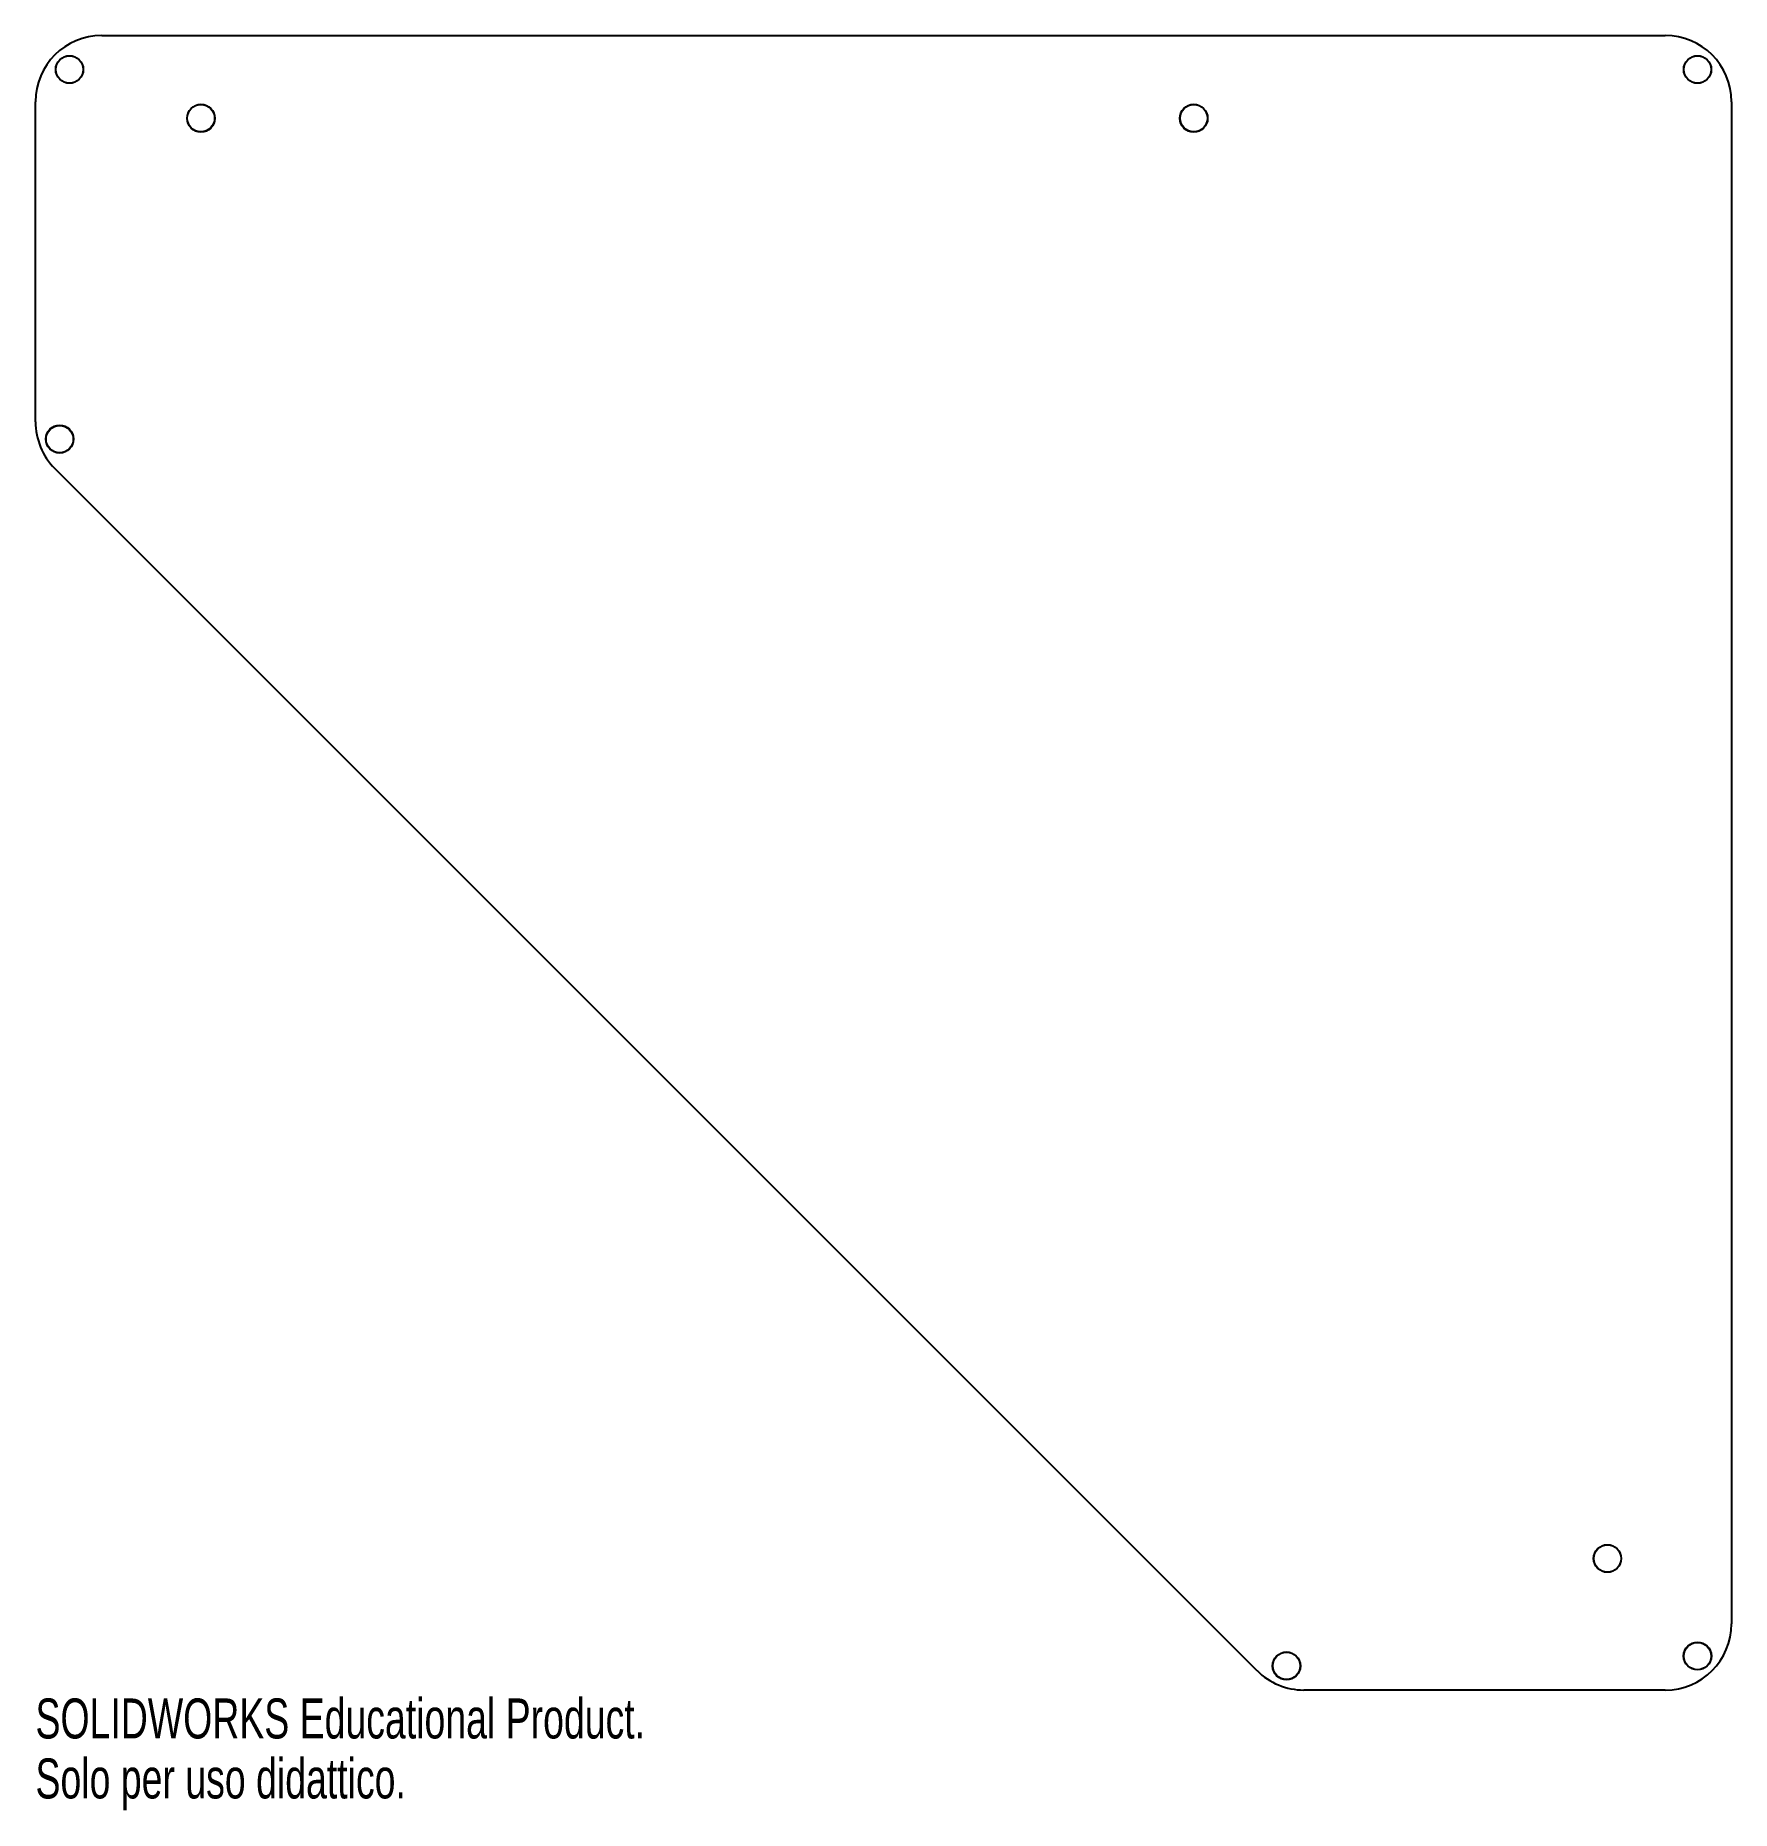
# Model space of a CAD drawing. Header units: millimetres. Extents: x -205 to 0, y -15 to 200.
import ezdxf

# ---------------------------------------------------------------- set-up
doc = ezdxf.new("R2010")
doc.units = ezdxf.units.MM
doc.styles.add('SLDTEXTSTYLE0', font='TXT', dxfattribs={"width": 0.7})

msp = doc.modelspace()

# ---------------------------------------------------------------- linework, layer by layer
at = {"color": 7, "linetype": 'Continuous', "lineweight": 25}
for p, q in [((-197, 200), (-8, 200)), ((-205, 153.31), (-205, 192)), ((0, 192), (0, 8)), ((-57.34, 2.34), (-202.66, 147.66)), ((-8, 0), (-51.69, 0))]:
    msp.add_line(p, q, dxfattribs=at)
for centre, radius in [((-200.89, 195.89), 1.67), ((-200.89, 195.89), 1.65), ((-4.11, 195.89), 1.67), ((-4.11, 195.89), 1.65), ((-185, 190), 1.68), ((-185, 190), 1.65), ((-65, 190), 1.68), ((-65, 190), 1.65), ((-202.08, 151.21), 1.68), ((-202.08, 151.21), 1.65), ((-15, 15.9), 1.67), ((-15, 15.9), 1.65), ((-53.79, 2.92), 1.68), ((-53.79, 2.92), 1.65), ((-4.11, 4.11), 1.68), ((-4.11, 4.11), 1.65)]:
    msp.add_circle(centre, radius, dxfattribs=at)
for centre, start, end in [((-197, 192), 90, 180), ((-8, 192), 0, 90), ((-197, 153.31), 180, 225), ((-8, 8), 270, 0), ((-51.69, 8), 225, 270)]:
    msp.add_arc(centre, 8, start, end, dxfattribs=at)

# ---------------------------------------------------------------- texts
at = {"color": 7, "linetype": 'Continuous', "char_height": 4.8336, "attachment_point": 1, "style": 'SLDTEXTSTYLE0'}
for s, insert in [('SOLIDWORKS Educational Product.', (-205, -1.02)), ('Solo per uso didattico.', (-205, -8.27))]:
    msp.add_mtext(s, dxfattribs=dict(at, insert=insert))

doc.saveas('drawing.dxf')
